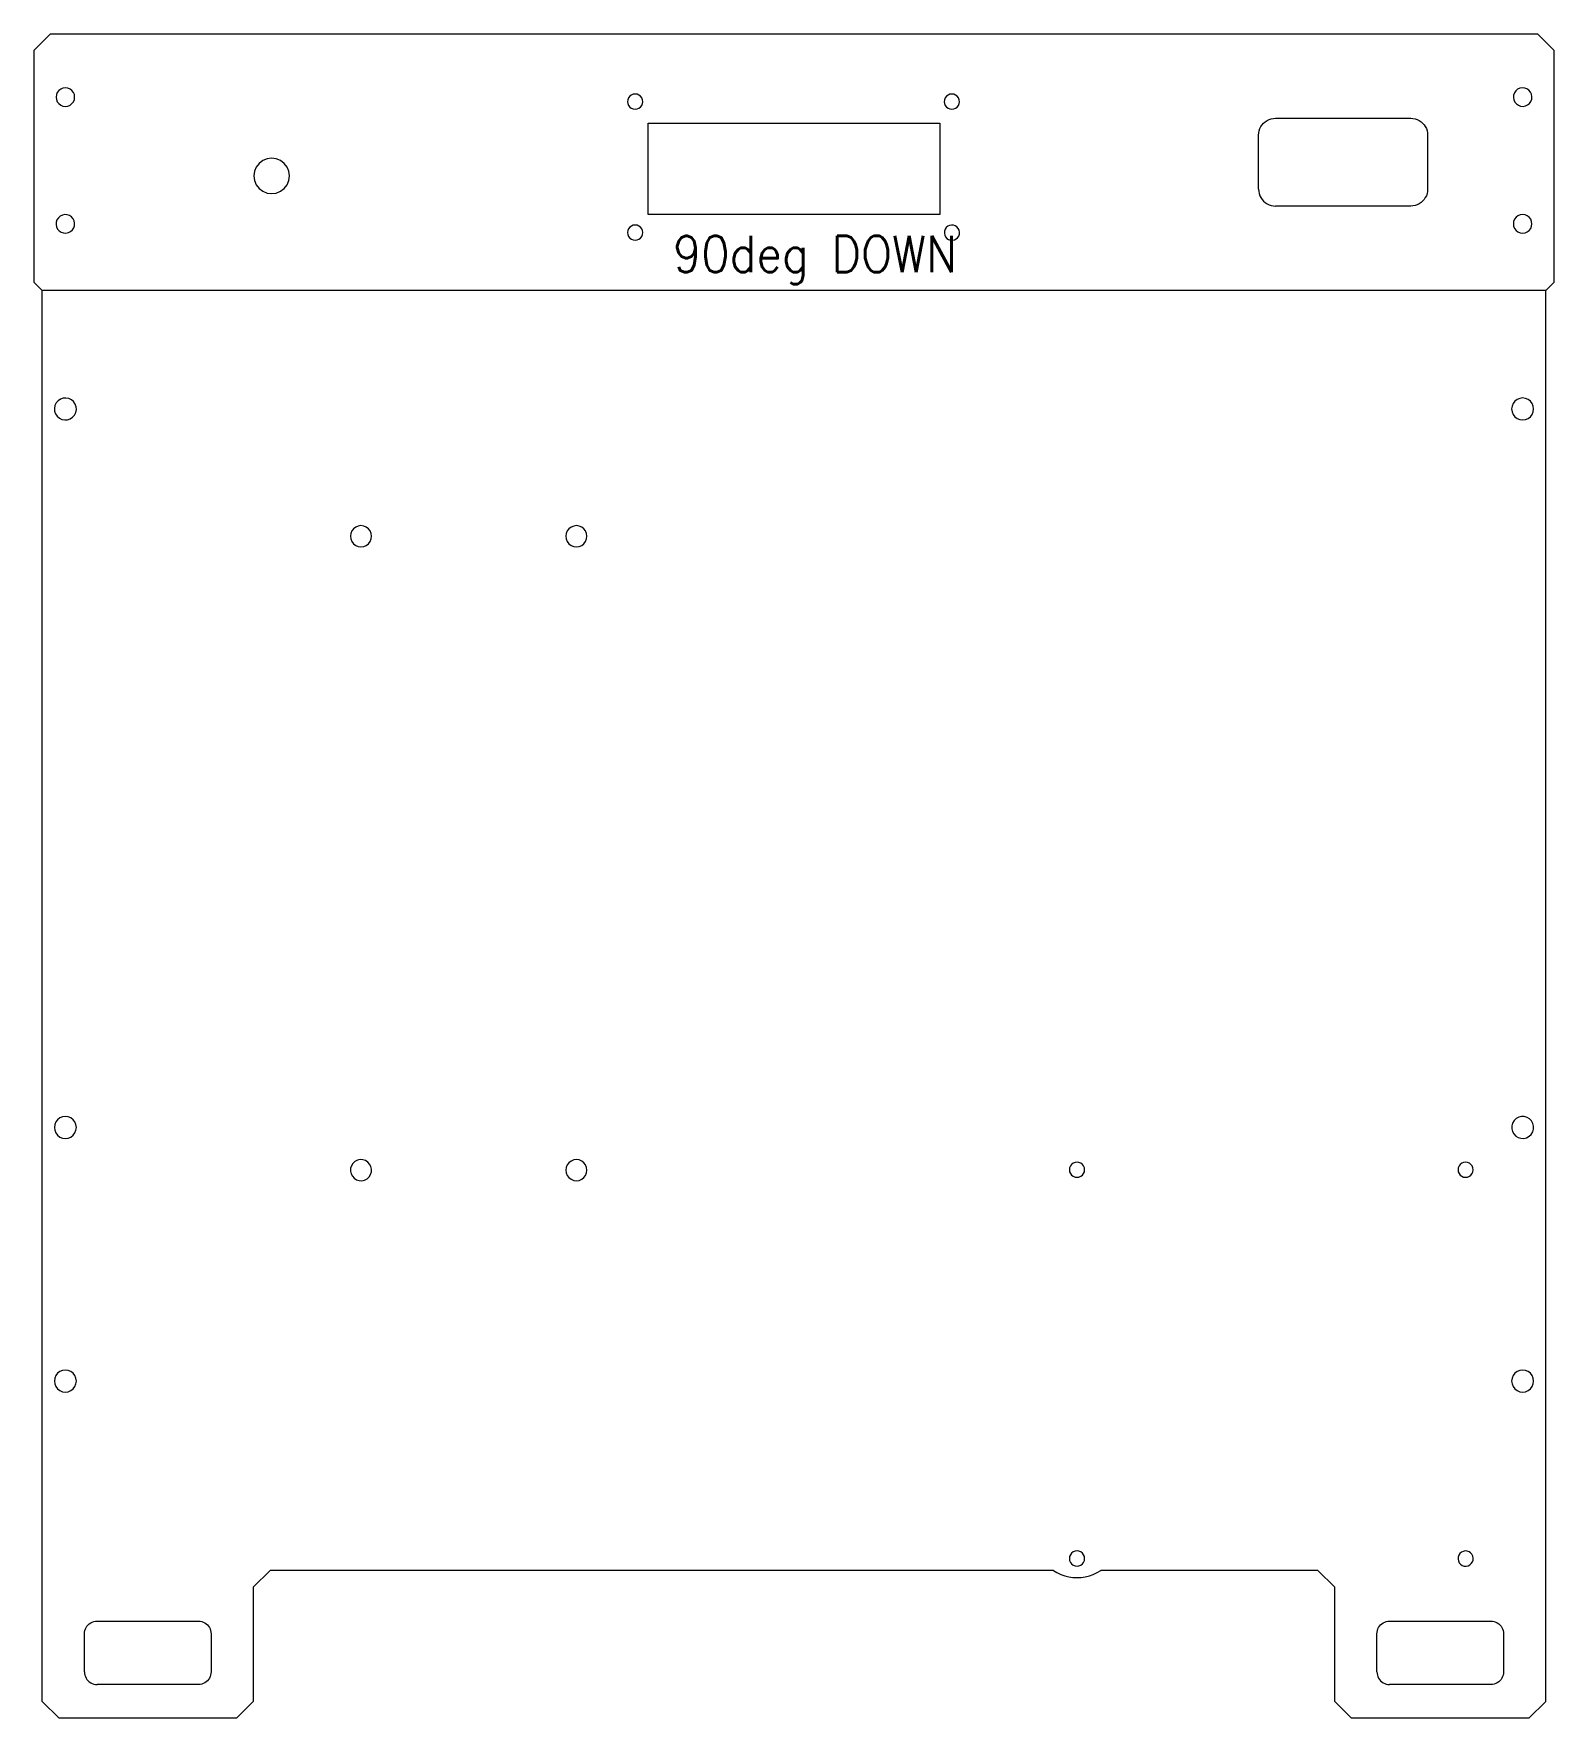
# Model space of a CAD drawing. Extents: x -379 to 887, y -729 to 302.
# Drawn here: x -25 to 335, y -728.9 to -330.3 of the extents above; entities that cross this region are included whole.
import ezdxf

# ---------------------------------------------------------------- set-up
doc = ezdxf.new("R2010")
doc.units = 0
doc.layers.get('0').update_dxf_attribs({"linetype": 'CONTINUOUS', "lineweight": 25, "true_color": 0xffffff})
doc.layers.add('Layer0', color=7, linetype='BYLAYER', lineweight=5)
doc.styles.add('textstyle10', font='')
doc.styles.get('textstyle10').set_extended_font_data('Standard')

msp = doc.modelspace()

# ---------------------------------------------------------------- linework, layer by layer
at = {"layer": 'Layer0'}
for p, q in [((-21, -330.27), (-25, -334.27)), ((-21, -330.27), (331, -330.27)), ((335, -334.27), (331, -330.27)), ((-25, -334.27), (-25, -389.08)), ((335, -389.07), (335, -334.27)), ((-19.63, -344.7), (-19.7, -345.27)), ((-19.7, -345.27), (-19.63, -345.84)), ((-19.41, -344.17), (-19.63, -344.7)), ((-19.63, -345.84), (-19.41, -346.37)), ((-19.06, -343.72), (-19.41, -344.17)), ((-19.41, -346.37), (-19.06, -346.83)), ((-18.6, -343.37), (-19.06, -343.72)), ((-18.07, -343.15), (-18.6, -343.37)), ((-17.5, -343.07), (-18.07, -343.15)), ((-16.93, -343.15), (-17.5, -343.07)), ((-16.4, -343.37), (-16.93, -343.15)), ((-15.94, -343.72), (-16.4, -343.37)), ((-15.59, -344.17), (-15.94, -343.72)), ((-15.94, -346.83), (-15.59, -346.37)), ((-15.37, -344.7), (-15.59, -344.17)), ((-15.59, -346.37), (-15.37, -345.84)), ((-15.3, -345.27), (-15.37, -344.7)), ((-15.37, -345.84), (-15.3, -345.27)), ((115.65, -345.89), (115.59, -346.36)), ((115.59, -346.36), (115.65, -346.82)), ((115.83, -345.46), (115.65, -345.89)), ((116.12, -345.08), (115.83, -345.46)), ((116.49, -344.8), (116.12, -345.08)), ((116.92, -344.62), (116.49, -344.8)), ((117.39, -344.56), (116.92, -344.62)), ((117.86, -344.62), (117.39, -344.56)), ((118.29, -344.8), (117.86, -344.62)), ((118.66, -345.08), (118.29, -344.8)), ((118.95, -345.46), (118.66, -345.08)), ((119.13, -345.89), (118.95, -345.46)), ((119.19, -346.36), (119.13, -345.89)), ((119.13, -346.82), (119.19, -346.36)), ((190.62, -345.89), (190.56, -346.36)), ((190.56, -346.36), (190.62, -346.82)), ((190.8, -345.46), (190.62, -345.89)), ((191.08, -345.08), (190.8, -345.46)), ((191.46, -344.8), (191.08, -345.08)), ((191.89, -344.62), (191.46, -344.8)), ((192.36, -344.56), (191.89, -344.62)), ((192.82, -344.62), (192.36, -344.56)), ((193.26, -344.8), (192.82, -344.62)), ((193.63, -345.08), (193.26, -344.8)), ((193.92, -345.46), (193.63, -345.08)), ((194.1, -345.89), (193.92, -345.46)), ((194.16, -346.36), (194.1, -345.89)), ((194.1, -346.82), (194.16, -346.36)), ((325.35, -344.79), (325.3, -345.37)), ((325.3, -345.37), (325.4, -345.93)), ((325.55, -344.25), (325.35, -344.79)), ((325.4, -345.93), (325.64, -346.45)), ((325.88, -343.78), (325.55, -344.25)), ((325.64, -346.45), (326.01, -346.89)), ((326.32, -343.42), (325.88, -343.78)), ((326.84, -343.17), (326.32, -343.42)), ((327.41, -343.08), (326.84, -343.17)), ((327.98, -343.13), (327.41, -343.08)), ((328.52, -343.32), (327.98, -343.13)), ((328.99, -343.66), (328.52, -343.32)), ((328.68, -347.13), (329.12, -346.76)), ((329.36, -344.1), (328.99, -343.66)), ((329.12, -346.76), (329.45, -346.29)), ((329.6, -344.62), (329.36, -344.1)), ((329.45, -346.29), (329.65, -345.75)), ((329.7, -345.18), (329.6, -344.62)), ((329.65, -345.75), (329.7, -345.18)), ((-19.06, -346.83), (-18.6, -347.18)), ((-18.6, -347.18), (-18.07, -347.4)), ((-18.07, -347.4), (-17.5, -347.47)), ((-17.5, -347.47), (-16.93, -347.4)), ((-16.93, -347.4), (-16.4, -347.18)), ((-16.4, -347.18), (-15.94, -346.83)), ((115.65, -346.82), (115.83, -347.26)), ((115.83, -347.26), (116.12, -347.63)), ((116.12, -347.63), (116.49, -347.91)), ((116.49, -347.91), (116.92, -348.09)), ((116.92, -348.09), (117.39, -348.16)), ((117.39, -348.16), (117.86, -348.09)), ((117.86, -348.09), (118.29, -347.91)), ((118.29, -347.91), (118.66, -347.63)), ((118.66, -347.63), (118.95, -347.26)), ((118.95, -347.26), (119.13, -346.82)), ((190.62, -346.82), (190.8, -347.26)), ((190.8, -347.26), (191.08, -347.63)), ((191.08, -347.63), (191.46, -347.91)), ((191.46, -347.91), (191.89, -348.09)), ((191.89, -348.09), (192.36, -348.16)), ((192.36, -348.16), (192.82, -348.09)), ((192.82, -348.09), (193.26, -347.91)), ((193.26, -347.91), (193.63, -347.63)), ((193.63, -347.63), (193.92, -347.26)), ((193.92, -347.26), (194.1, -346.82)), ((267, -350.81), (267.47, -350.58)), ((267.47, -350.58), (267.96, -350.41)), ((267.96, -350.41), (268.48, -350.31)), ((268.48, -350.31), (269, -350.27)), ((269, -350.27), (301, -350.27)), ((301, -350.27), (301.52, -350.31)), ((301.52, -350.31), (302.04, -350.41)), ((302.04, -350.41), (302.53, -350.58)), ((302.53, -350.58), (303, -350.81)), ((326.01, -346.89), (326.48, -347.22)), ((326.48, -347.22), (327.02, -347.42)), ((327.02, -347.42), (327.59, -347.47)), ((327.59, -347.47), (328.16, -347.37)), ((328.16, -347.37), (328.68, -347.13)), ((120.5, -351.48), (189.5, -351.48)), ((120.5, -373.08), (120.5, -351.48)), ((189.5, -351.48), (189.5, -373.08)), ((265, -354.27), (265.03, -353.75)), ((265, -367.07), (265, -354.27)), ((265.03, -353.75), (265.14, -353.24)), ((265.14, -353.24), (265.3, -352.74)), ((265.3, -352.74), (265.54, -352.27)), ((265.54, -352.27), (265.83, -351.84)), ((265.83, -351.84), (266.17, -351.45)), ((266.17, -351.45), (266.56, -351.1)), ((266.56, -351.1), (267, -350.81)), ((303, -350.81), (303.44, -351.1)), ((303.44, -351.1), (303.83, -351.45)), ((303.83, -351.45), (304.17, -351.84)), ((304.17, -351.84), (304.46, -352.27)), ((304.46, -352.27), (304.7, -352.74)), ((304.7, -352.74), (304.86, -353.24)), ((304.86, -353.24), (304.97, -353.75)), ((304.97, -353.75), (305, -354.27)), ((305, -354.27), (305, -367.07)), ((27.7, -361.82), (27.28, -362.83)), ((28.37, -360.95), (27.7, -361.82)), ((29.24, -360.28), (28.37, -360.95)), ((30.25, -359.86), (29.24, -360.28)), ((31.34, -359.72), (30.25, -359.86)), ((32.43, -359.86), (31.34, -359.72)), ((33.44, -360.28), (32.43, -359.86)), ((34.31, -360.95), (33.44, -360.28)), ((34.98, -361.82), (34.31, -360.95)), ((35.4, -362.83), (34.98, -361.82)), ((27.28, -362.83), (27.14, -363.92)), ((27.14, -363.92), (27.28, -365.01)), ((27.28, -365.01), (27.7, -366.02)), ((27.7, -366.02), (28.37, -366.89)), ((34.31, -366.89), (34.98, -366.02)), ((34.98, -366.02), (35.4, -365.01)), ((35.54, -363.92), (35.4, -362.83)), ((35.4, -365.01), (35.54, -363.92)), ((28.37, -366.89), (29.24, -367.56)), ((29.24, -367.56), (30.25, -367.98)), ((30.25, -367.98), (31.34, -368.12)), ((31.34, -368.12), (32.43, -367.98)), ((32.43, -367.98), (33.44, -367.56)), ((33.44, -367.56), (34.31, -366.89)), ((265, -367.07), (265.03, -367.6)), ((265.03, -367.6), (265.14, -368.11)), ((265.14, -368.11), (265.3, -368.6)), ((265.3, -368.6), (265.54, -369.07)), ((265.54, -369.07), (265.83, -369.51)), ((265.83, -369.51), (266.17, -369.9)), ((266.17, -369.9), (266.56, -370.25)), ((266.56, -370.25), (267, -370.54)), ((267, -370.54), (267.47, -370.77)), ((303, -370.54), (302.53, -370.77)), ((303.44, -370.25), (303, -370.54)), ((303.83, -369.9), (303.44, -370.25)), ((304.17, -369.51), (303.83, -369.9)), ((304.46, -369.07), (304.17, -369.51)), ((304.7, -368.6), (304.46, -369.07)), ((304.86, -368.11), (304.7, -368.6)), ((304.97, -367.6), (304.86, -368.11)), ((305, -367.07), (304.97, -367.6)), ((-19.48, -374.31), (-19.66, -374.85)), ((-19.16, -373.83), (-19.48, -374.31)), ((-18.73, -373.45), (-19.16, -373.83)), ((-18.21, -373.19), (-18.73, -373.45)), ((-17.65, -373.08), (-18.21, -373.19)), ((-17.08, -373.11), (-17.65, -373.08)), ((-16.53, -373.3), (-17.08, -373.11)), ((-16.06, -373.61), (-16.53, -373.3)), ((-15.68, -374.05), (-16.06, -373.61)), ((-15.42, -374.56), (-15.68, -374.05)), ((-15.31, -375.12), (-15.42, -374.56)), ((189.5, -373.08), (120.5, -373.08)), ((267.47, -370.77), (267.96, -370.94)), ((267.96, -370.94), (268.48, -371.04)), ((268.48, -371.04), (269, -371.07)), ((301, -371.07), (269, -371.07)), ((301.52, -371.04), (301, -371.07)), ((302.04, -370.94), (301.52, -371.04)), ((302.53, -370.77), (302.04, -370.94)), ((325.59, -374.17), (325.37, -374.7)), ((325.94, -373.72), (325.59, -374.17)), ((326.4, -373.37), (325.94, -373.72)), ((326.93, -373.15), (326.4, -373.37)), ((327.5, -373.07), (326.93, -373.15)), ((328.07, -373.15), (327.5, -373.07)), ((328.6, -373.37), (328.07, -373.15)), ((329.06, -373.72), (328.6, -373.37)), ((329.41, -374.17), (329.06, -373.72)), ((329.63, -374.7), (329.41, -374.17)), ((-19.66, -374.85), (-19.69, -375.43)), ((-19.69, -375.43), (-19.58, -375.99)), ((-19.58, -375.99), (-19.32, -376.5)), ((-19.32, -376.5), (-18.94, -376.93)), ((-18.94, -376.93), (-18.47, -377.25)), ((-18.47, -377.25), (-17.92, -377.43)), ((-17.92, -377.43), (-17.35, -377.47)), ((-17.35, -377.47), (-16.79, -377.35)), ((-16.79, -377.35), (-16.27, -377.1)), ((-16.27, -377.1), (-15.84, -376.72)), ((-15.84, -376.72), (-15.52, -376.24)), ((-15.52, -376.24), (-15.34, -375.7)), ((-15.34, -375.7), (-15.31, -375.12)), ((115.66, -376.88), (115.6, -377.34)), ((115.6, -377.34), (115.66, -377.81)), ((115.84, -376.44), (115.66, -376.88)), ((115.66, -377.81), (115.84, -378.24)), ((116.12, -376.07), (115.84, -376.44)), ((115.84, -378.24), (116.12, -378.62)), ((116.5, -375.79), (116.12, -376.07)), ((116.12, -378.62), (116.5, -378.9)), ((116.93, -375.61), (116.5, -375.79)), ((117.4, -375.54), (116.93, -375.61)), ((117.86, -375.61), (117.4, -375.54)), ((118.3, -375.79), (117.86, -375.61)), ((118.67, -376.07), (118.3, -375.79)), ((118.3, -378.9), (118.67, -378.62)), ((118.95, -376.44), (118.67, -376.07)), ((118.67, -378.62), (118.95, -378.24)), ((119.13, -376.88), (118.95, -376.44)), ((118.95, -378.24), (119.13, -377.81)), ((119.2, -377.34), (119.13, -376.88)), ((119.13, -377.81), (119.2, -377.34)), ((190.62, -377), (190.59, -377.47)), ((190.59, -377.47), (190.68, -377.93)), ((190.77, -376.55), (190.62, -377)), ((190.68, -377.93), (190.88, -378.35)), ((191.03, -376.16), (190.77, -376.55)), ((190.88, -378.35), (191.19, -378.7)), ((191.38, -375.85), (191.03, -376.16)), ((191.81, -375.65), (191.38, -375.85)), ((192.27, -375.56), (191.81, -375.65)), ((192.74, -375.59), (192.27, -375.56)), ((193.18, -375.74), (192.74, -375.59)), ((193.57, -376), (193.18, -375.74)), ((193.38, -378.85), (193.73, -378.54)), ((193.88, -376.35), (193.57, -376)), ((193.73, -378.54), (194, -378.15)), ((194.09, -376.78), (193.88, -376.35)), ((194, -378.15), (194.15, -377.71)), ((194.18, -377.24), (194.09, -376.78)), ((194.15, -377.71), (194.18, -377.24)), ((325.37, -374.7), (325.3, -375.27)), ((325.3, -375.27), (325.37, -375.84)), ((325.37, -375.84), (325.59, -376.37)), ((325.59, -376.37), (325.94, -376.83)), ((325.94, -376.83), (326.4, -377.18)), ((326.4, -377.18), (326.93, -377.4)), ((326.93, -377.4), (327.5, -377.47)), ((327.5, -377.47), (328.07, -377.4)), ((328.07, -377.4), (328.6, -377.18)), ((328.6, -377.18), (329.06, -376.83)), ((329.06, -376.83), (329.41, -376.37)), ((329.41, -376.37), (329.63, -375.84)), ((329.7, -375.27), (329.63, -374.7)), ((329.63, -375.84), (329.7, -375.27)), ((116.5, -378.9), (116.93, -379.08)), ((116.93, -379.08), (117.4, -379.14)), ((117.4, -379.14), (117.86, -379.08)), ((117.86, -379.08), (118.3, -378.9)), ((191.19, -378.7), (191.58, -378.97)), ((191.58, -378.97), (192.03, -379.12)), ((192.03, -379.12), (192.5, -379.15)), ((192.5, -379.15), (192.96, -379.06)), ((192.96, -379.06), (193.38, -378.85)), ((-23, -391.07), (-25, -389.08)), ((333, -391.07), (335, -389.07)), ((-23, -724.87), (-23, -391.07)), ((333, -724.87), (333, -391.07)), ((-19.97, -418.26), (-20.1, -418.93)), ((-19.68, -417.65), (-19.97, -418.26)), ((-19.23, -417.14), (-19.68, -417.65)), ((-18.67, -416.75), (-19.23, -417.14)), ((-18.03, -416.53), (-18.67, -416.75)), ((-17.35, -416.48), (-18.03, -416.53)), ((-16.69, -416.6), (-17.35, -416.48)), ((-16.08, -416.9), (-16.69, -416.6)), ((-15.56, -417.34), (-16.08, -416.9)), ((-15.18, -417.9), (-15.56, -417.34)), ((-14.95, -418.54), (-15.18, -417.9)), ((324.99, -418.4), (324.9, -419.07)), ((325.25, -417.77), (324.99, -418.4)), ((325.66, -417.24), (325.25, -417.77)), ((326.2, -416.82), (325.66, -417.24)), ((326.83, -416.56), (326.2, -416.82)), ((327.5, -416.47), (326.83, -416.56)), ((328.17, -416.56), (327.5, -416.47)), ((328.8, -416.82), (328.17, -416.56)), ((329.34, -417.24), (328.8, -416.82)), ((329.75, -417.77), (329.34, -417.24)), ((330.01, -418.4), (329.75, -417.77)), ((330.1, -419.07), (330.01, -418.4)), ((-20.1, -418.93), (-20.05, -419.6)), ((-20.05, -419.6), (-19.82, -420.25)), ((-19.82, -420.25), (-19.44, -420.81)), ((-19.44, -420.81), (-18.92, -421.25)), ((-18.92, -421.25), (-18.31, -421.54)), ((-18.31, -421.54), (-17.65, -421.67)), ((-17.65, -421.67), (-16.97, -421.62)), ((-16.97, -421.62), (-16.33, -421.4)), ((-16.33, -421.4), (-15.77, -421.01)), ((-15.77, -421.01), (-15.32, -420.5)), ((-15.32, -420.5), (-15.03, -419.89)), ((-15.03, -419.89), (-14.9, -419.22)), ((-14.9, -419.22), (-14.95, -418.54)), ((324.9, -419.07), (324.99, -419.75)), ((324.99, -419.75), (325.25, -420.37)), ((325.25, -420.37), (325.66, -420.91)), ((325.66, -420.91), (326.2, -421.33)), ((326.2, -421.33), (326.83, -421.59)), ((326.83, -421.59), (327.5, -421.67)), ((327.5, -421.67), (328.17, -421.59)), ((328.17, -421.59), (328.8, -421.33)), ((328.8, -421.33), (329.34, -420.91)), ((329.34, -420.91), (329.75, -420.37)), ((329.75, -420.37), (330.01, -419.75)), ((330.01, -419.75), (330.1, -419.07)), ((50.08, -448.53), (49.99, -449.18)), ((49.99, -449.18), (50.08, -449.82)), ((50.33, -447.93), (50.08, -448.53)), ((50.08, -449.82), (50.33, -450.43)), ((50.73, -447.41), (50.33, -447.93)), ((51.24, -447.01), (50.73, -447.41)), ((51.85, -446.76), (51.24, -447.01)), ((52.49, -446.68), (51.85, -446.76)), ((53.14, -446.76), (52.49, -446.68)), ((53.74, -447.01), (53.14, -446.76)), ((54.26, -447.41), (53.74, -447.01)), ((54.66, -447.93), (54.26, -447.41)), ((54.91, -448.53), (54.66, -447.93)), ((54.66, -450.43), (54.91, -449.82)), ((54.99, -449.18), (54.91, -448.53)), ((54.91, -449.82), (54.99, -449.18)), ((101.08, -448.53), (100.99, -449.18)), ((100.99, -449.18), (101.08, -449.82)), ((101.33, -447.93), (101.08, -448.53)), ((101.08, -449.82), (101.33, -450.43)), ((101.73, -447.41), (101.33, -447.93)), ((102.24, -447.01), (101.73, -447.41)), ((102.85, -446.76), (102.24, -447.01)), ((103.49, -446.68), (102.85, -446.76)), ((104.14, -446.76), (103.49, -446.68)), ((104.74, -447.01), (104.14, -446.76)), ((105.26, -447.41), (104.74, -447.01)), ((105.66, -447.93), (105.26, -447.41)), ((105.91, -448.53), (105.66, -447.93)), ((105.66, -450.43), (105.91, -449.82)), ((105.99, -449.18), (105.91, -448.53)), ((105.91, -449.82), (105.99, -449.18)), ((50.33, -450.43), (50.73, -450.94)), ((50.73, -450.94), (51.24, -451.34)), ((51.24, -451.34), (51.85, -451.59)), ((51.85, -451.59), (52.49, -451.68)), ((52.49, -451.68), (53.14, -451.59)), ((53.14, -451.59), (53.74, -451.34)), ((53.74, -451.34), (54.26, -450.94)), ((54.26, -450.94), (54.66, -450.43)), ((101.33, -450.43), (101.73, -450.94)), ((101.73, -450.94), (102.24, -451.34)), ((102.24, -451.34), (102.85, -451.59)), ((102.85, -451.59), (103.49, -451.68)), ((103.49, -451.68), (104.14, -451.59)), ((104.14, -451.59), (104.74, -451.34)), ((104.74, -451.34), (105.26, -450.94)), ((105.26, -450.94), (105.66, -450.43)), ((-20.01, -588.4), (-20.1, -589.07)), ((-20.1, -589.07), (-20.01, -589.75)), ((-19.75, -587.77), (-20.01, -588.4)), ((-20.01, -589.75), (-19.75, -590.37)), ((-19.34, -587.24), (-19.75, -587.77)), ((-18.8, -586.82), (-19.34, -587.24)), ((-18.17, -586.56), (-18.8, -586.82)), ((-17.5, -586.47), (-18.17, -586.56)), ((-16.83, -586.56), (-17.5, -586.47)), ((-16.2, -586.82), (-16.83, -586.56)), ((-15.66, -587.24), (-16.2, -586.82)), ((-15.25, -587.77), (-15.66, -587.24)), ((-14.99, -588.4), (-15.25, -587.77)), ((-15.25, -590.37), (-14.99, -589.75)), ((-14.9, -589.07), (-14.99, -588.4)), ((-14.99, -589.75), (-14.9, -589.07)), ((324.93, -588.68), (324.92, -589.36)), ((324.92, -589.36), (325.08, -590.02)), ((325.12, -588.03), (324.93, -588.68)), ((325.47, -587.45), (325.12, -588.03)), ((325.96, -586.98), (325.47, -587.45)), ((326.56, -586.65), (325.96, -586.98)), ((327.21, -586.49), (326.56, -586.65)), ((327.89, -586.5), (327.21, -586.49)), ((328.55, -586.69), (327.89, -586.5)), ((329.13, -587.05), (328.55, -586.69)), ((329.6, -587.53), (329.13, -587.05)), ((329.92, -588.13), (329.6, -587.53)), ((329.88, -590.12), (330.07, -589.47)), ((330.08, -588.79), (329.92, -588.13)), ((330.07, -589.47), (330.08, -588.79)), ((-19.75, -590.37), (-19.34, -590.91)), ((-19.34, -590.91), (-18.8, -591.33)), ((-18.8, -591.33), (-18.17, -591.59)), ((-18.17, -591.59), (-17.5, -591.67)), ((-17.5, -591.67), (-16.83, -591.59)), ((-16.83, -591.59), (-16.2, -591.33)), ((-16.2, -591.33), (-15.66, -590.91)), ((-15.66, -590.91), (-15.25, -590.37)), ((325.08, -590.02), (325.4, -590.61)), ((325.4, -590.61), (325.87, -591.1)), ((325.87, -591.1), (326.45, -591.45)), ((326.45, -591.45), (327.11, -591.64)), ((327.11, -591.64), (327.79, -591.66)), ((327.79, -591.66), (328.44, -591.5)), ((328.44, -591.5), (329.04, -591.17)), ((329.04, -591.17), (329.53, -590.7)), ((329.53, -590.7), (329.88, -590.12)), ((50.58, -597.57), (50.23, -598.12)), ((51.06, -597.13), (50.58, -597.57)), ((51.64, -596.83), (51.06, -597.13)), ((52.28, -596.69), (51.64, -596.83)), ((52.93, -596.71), (52.28, -596.69)), ((53.55, -596.91), (52.93, -596.71)), ((54.1, -597.26), (53.55, -596.91)), ((54.54, -597.74), (54.1, -597.26)), ((54.84, -598.32), (54.54, -597.74)), ((101.73, -597.41), (101.33, -597.93)), ((102.24, -597.01), (101.73, -597.41)), ((102.85, -596.76), (102.24, -597.01)), ((103.49, -596.68), (102.85, -596.76)), ((104.14, -596.76), (103.49, -596.68)), ((104.74, -597.01), (104.14, -596.76)), ((105.26, -597.41), (104.74, -597.01)), ((105.66, -597.93), (105.26, -597.41)), ((220.73, -597.8), (220.44, -598.17)), ((221.1, -597.52), (220.73, -597.8)), ((221.53, -597.34), (221.1, -597.52)), ((222, -597.27), (221.53, -597.34)), ((222.47, -597.34), (222, -597.27)), ((222.9, -597.52), (222.47, -597.34)), ((223.27, -597.8), (222.9, -597.52)), ((223.56, -598.17), (223.27, -597.8)), ((312.73, -597.8), (312.44, -598.17)), ((313.1, -597.52), (312.73, -597.8)), ((313.53, -597.34), (313.1, -597.52)), ((314, -597.27), (313.53, -597.34)), ((314.47, -597.34), (314, -597.27)), ((314.9, -597.52), (314.47, -597.34)), ((315.27, -597.8), (314.9, -597.52)), ((315.56, -598.17), (315.27, -597.8)), ((50.03, -598.74), (50, -599.4)), ((50, -599.4), (50.15, -600.03)), ((50.23, -598.12), (50.03, -598.74)), ((50.15, -600.03), (50.45, -600.61)), ((50.45, -600.61), (50.89, -601.09)), ((50.89, -601.09), (51.44, -601.44)), ((51.44, -601.44), (52.06, -601.64)), ((52.06, -601.64), (52.71, -601.67)), ((52.71, -601.67), (53.35, -601.52)), ((53.35, -601.52), (53.93, -601.22)), ((53.93, -601.22), (54.41, -600.78)), ((54.41, -600.78), (54.76, -600.23)), ((54.76, -600.23), (54.96, -599.61)), ((54.99, -598.96), (54.84, -598.32)), ((54.96, -599.61), (54.99, -598.96)), ((101.08, -598.53), (100.99, -599.18)), ((100.99, -599.18), (101.08, -599.82)), ((101.33, -597.93), (101.08, -598.53)), ((101.08, -599.82), (101.33, -600.43)), ((101.33, -600.43), (101.73, -600.94)), ((101.73, -600.94), (102.24, -601.34)), ((102.24, -601.34), (102.85, -601.59)), ((102.85, -601.59), (103.49, -601.68)), ((103.49, -601.68), (104.14, -601.59)), ((104.14, -601.59), (104.74, -601.34)), ((104.74, -601.34), (105.26, -600.94)), ((105.26, -600.94), (105.66, -600.43)), ((105.91, -598.53), (105.66, -597.93)), ((105.66, -600.43), (105.91, -599.82)), ((105.99, -599.18), (105.91, -598.53)), ((105.91, -599.82), (105.99, -599.18)), ((220.26, -598.61), (220.2, -599.07)), ((220.2, -599.07), (220.26, -599.54)), ((220.44, -598.17), (220.26, -598.61)), ((220.26, -599.54), (220.44, -599.97)), ((220.44, -599.97), (220.73, -600.35)), ((220.73, -600.35), (221.1, -600.63)), ((221.1, -600.63), (221.53, -600.81)), ((221.53, -600.81), (222, -600.87)), ((222, -600.87), (222.47, -600.81)), ((222.47, -600.81), (222.9, -600.63)), ((222.9, -600.63), (223.27, -600.35)), ((223.27, -600.35), (223.56, -599.97)), ((223.74, -598.61), (223.56, -598.17)), ((223.56, -599.97), (223.74, -599.54)), ((223.8, -599.07), (223.74, -598.61)), ((223.74, -599.54), (223.8, -599.07)), ((312.26, -598.61), (312.2, -599.07)), ((312.2, -599.07), (312.26, -599.54)), ((312.44, -598.17), (312.26, -598.61)), ((312.26, -599.54), (312.44, -599.97)), ((312.44, -599.97), (312.73, -600.35)), ((312.73, -600.35), (313.1, -600.63)), ((313.1, -600.63), (313.53, -600.81)), ((313.53, -600.81), (314, -600.87)), ((314, -600.87), (314.47, -600.81)), ((314.47, -600.81), (314.9, -600.63)), ((314.9, -600.63), (315.27, -600.35)), ((315.27, -600.35), (315.56, -599.97)), ((315.74, -598.61), (315.56, -598.17)), ((315.56, -599.97), (315.74, -599.54)), ((315.8, -599.07), (315.74, -598.61)), ((315.74, -599.54), (315.8, -599.07)), ((-20.01, -648.4), (-20.1, -649.07)), ((-20.1, -649.07), (-20.01, -649.75)), ((-19.75, -647.77), (-20.01, -648.4)), ((-19.34, -647.24), (-19.75, -647.77)), ((-18.8, -646.82), (-19.34, -647.24)), ((-18.17, -646.56), (-18.8, -646.82)), ((-17.5, -646.47), (-18.17, -646.56)), ((-16.83, -646.56), (-17.5, -646.47)), ((-16.2, -646.82), (-16.83, -646.56)), ((-15.66, -647.24), (-16.2, -646.82)), ((-15.25, -647.77), (-15.66, -647.24)), ((-14.99, -648.4), (-15.25, -647.77)), ((-14.9, -649.07), (-14.99, -648.4)), ((-14.99, -649.75), (-14.9, -649.07)), ((324.99, -648.4), (324.9, -649.07)), ((324.9, -649.07), (324.99, -649.75)), ((325.25, -647.77), (324.99, -648.4)), ((325.66, -647.24), (325.25, -647.77)), ((326.2, -646.82), (325.66, -647.24)), ((326.83, -646.56), (326.2, -646.82)), ((327.5, -646.47), (326.83, -646.56)), ((328.17, -646.56), (327.5, -646.47)), ((328.8, -646.82), (328.17, -646.56)), ((329.34, -647.24), (328.8, -646.82)), ((329.75, -647.77), (329.34, -647.24)), ((330.01, -648.4), (329.75, -647.77)), ((330.1, -649.07), (330.01, -648.4)), ((330.01, -649.75), (330.1, -649.07)), ((-20.01, -649.75), (-19.75, -650.37)), ((-19.75, -650.37), (-19.34, -650.91)), ((-19.34, -650.91), (-18.8, -651.33)), ((-18.8, -651.33), (-18.17, -651.59)), ((-18.17, -651.59), (-17.5, -651.67)), ((-17.5, -651.67), (-16.83, -651.59)), ((-16.83, -651.59), (-16.2, -651.33)), ((-16.2, -651.33), (-15.66, -650.91)), ((-15.66, -650.91), (-15.25, -650.37)), ((-15.25, -650.37), (-14.99, -649.75)), ((324.99, -649.75), (325.25, -650.37)), ((325.25, -650.37), (325.66, -650.91)), ((325.66, -650.91), (326.2, -651.33)), ((326.2, -651.33), (326.83, -651.59)), ((326.83, -651.59), (327.5, -651.67)), ((327.5, -651.67), (328.17, -651.59)), ((328.17, -651.59), (328.8, -651.33)), ((328.8, -651.33), (329.34, -650.91)), ((329.34, -650.91), (329.75, -650.37)), ((329.75, -650.37), (330.01, -649.75)), ((221.1, -689.52), (220.73, -689.8)), ((221.53, -689.34), (221.1, -689.52)), ((222, -689.27), (221.53, -689.34)), ((222.47, -689.34), (222, -689.27)), ((222.9, -689.52), (222.47, -689.34)), ((223.27, -689.8), (222.9, -689.52)), ((313, -689.58), (312.65, -689.89)), ((313.42, -689.37), (313, -689.58)), ((313.88, -689.28), (313.42, -689.37)), ((314.35, -689.31), (313.88, -689.28)), ((314.8, -689.46), (314.35, -689.31)), ((315.19, -689.72), (314.8, -689.46)), ((220.26, -690.61), (220.2, -691.07)), ((220.2, -691.07), (220.26, -691.54)), ((220.44, -690.17), (220.26, -690.61)), ((220.26, -691.54), (220.44, -691.97)), ((220.73, -689.8), (220.44, -690.17)), ((220.44, -691.97), (220.73, -692.35)), ((220.73, -692.35), (221.1, -692.63)), ((221.1, -692.63), (221.53, -692.81)), ((221.53, -692.81), (222, -692.87)), ((222, -692.87), (222.47, -692.81)), ((222.47, -692.81), (222.9, -692.63)), ((222.9, -692.63), (223.27, -692.35)), ((223.56, -690.17), (223.27, -689.8)), ((223.27, -692.35), (223.56, -691.97)), ((223.74, -690.61), (223.56, -690.17)), ((223.56, -691.97), (223.74, -691.54)), ((223.8, -691.07), (223.74, -690.61)), ((223.74, -691.54), (223.8, -691.07)), ((312.23, -690.72), (312.2, -691.19)), ((312.2, -691.19), (312.3, -691.65)), ((312.39, -690.28), (312.23, -690.72)), ((312.3, -691.65), (312.5, -692.07)), ((312.65, -689.89), (312.39, -690.28)), ((312.5, -692.07), (312.81, -692.43)), ((312.81, -692.43), (313.2, -692.69)), ((313.2, -692.69), (313.65, -692.84)), ((313.65, -692.84), (314.12, -692.87)), ((314.12, -692.87), (314.58, -692.78)), ((314.58, -692.78), (315, -692.57)), ((315, -692.57), (315.35, -692.26)), ((315.5, -690.07), (315.19, -689.72)), ((315.35, -692.26), (315.61, -691.87)), ((315.7, -690.49), (315.5, -690.07)), ((315.61, -691.87), (315.77, -691.42)), ((315.8, -690.96), (315.7, -690.49)), ((315.77, -691.42), (315.8, -690.96)), ((27, -697.87), (31, -693.87)), ((216.41, -693.87), (31, -693.87)), ((216.41, -693.87), (217.25, -694.38)), ((217.25, -694.38), (218.15, -694.81)), ((218.15, -694.81), (219.08, -695.14)), ((219.08, -695.14), (220.04, -695.38)), ((220.04, -695.38), (221.02, -695.53)), ((221.02, -695.53), (222.01, -695.57)), ((222.01, -695.57), (222.99, -695.53)), ((222.99, -695.53), (223.97, -695.38)), ((223.97, -695.38), (224.93, -695.14)), ((224.93, -695.14), (225.86, -694.81)), ((225.86, -694.81), (226.76, -694.38)), ((226.76, -694.38), (227.61, -693.87)), ((279, -693.87), (227.61, -693.87)), ((279, -693.87), (283, -697.87)), ((27, -697.87), (27, -724.87)), ((283, -724.87), (283, -697.87)), ((-13, -708.87), (-12.97, -708.48)), ((-13, -717.87), (-13, -708.87)), ((-12.97, -708.48), (-12.9, -708.1)), ((-12.9, -708.1), (-12.77, -707.73)), ((-12.77, -707.73), (-12.6, -707.37)), ((-12.6, -707.37), (-12.38, -707.05)), ((-12.38, -707.05), (-12.12, -706.75)), ((-12.12, -706.75), (-11.83, -706.49)), ((-11.83, -706.49), (-11.5, -706.28)), ((-11.5, -706.28), (-11.15, -706.1)), ((-11.15, -706.1), (-10.78, -705.98)), ((-10.78, -705.98), (-10.39, -705.9)), ((-10.39, -705.9), (-10, -705.87)), ((-10, -705.87), (14, -705.87)), ((14, -705.87), (14.39, -705.9)), ((14.39, -705.9), (14.78, -705.98)), ((14.78, -705.98), (15.15, -706.1)), ((15.15, -706.1), (15.5, -706.28)), ((15.5, -706.28), (15.83, -706.49)), ((15.83, -706.49), (16.12, -706.75)), ((16.12, -706.75), (16.38, -707.05)), ((16.38, -707.05), (16.6, -707.37)), ((16.6, -707.37), (16.77, -707.73)), ((16.77, -707.73), (16.9, -708.1)), ((16.9, -708.1), (16.97, -708.48)), ((16.97, -708.48), (17, -708.87)), ((17, -708.87), (17, -717.87)), ((293, -708.87), (293.03, -708.48)), ((293, -717.87), (293, -708.87)), ((293.03, -708.48), (293.1, -708.1)), ((293.1, -708.1), (293.23, -707.73)), ((293.23, -707.73), (293.4, -707.37)), ((293.4, -707.37), (293.62, -707.05)), ((293.62, -707.05), (293.88, -706.75)), ((293.88, -706.75), (294.17, -706.49)), ((294.17, -706.49), (294.5, -706.28)), ((294.5, -706.28), (294.85, -706.1)), ((294.85, -706.1), (295.22, -705.98)), ((295.22, -705.98), (295.61, -705.9)), ((295.61, -705.9), (296, -705.87)), ((296, -705.87), (320, -705.87)), ((320, -705.87), (320.39, -705.9)), ((320.39, -705.9), (320.78, -705.98)), ((320.78, -705.98), (321.15, -706.1)), ((321.15, -706.1), (321.5, -706.28)), ((321.5, -706.28), (321.83, -706.49)), ((321.83, -706.49), (322.12, -706.75)), ((322.12, -706.75), (322.38, -707.05)), ((322.38, -707.05), (322.6, -707.37)), ((322.6, -707.37), (322.77, -707.73)), ((322.77, -707.73), (322.9, -708.1)), ((322.9, -708.1), (322.97, -708.48)), ((322.97, -708.48), (323, -708.87)), ((323, -708.87), (323, -717.87)), ((-13, -717.87), (-12.97, -718.27)), ((-12.97, -718.27), (-12.9, -718.65)), ((-12.9, -718.65), (-12.77, -719.02)), ((-12.77, -719.02), (-12.6, -719.37)), ((-12.6, -719.37), (-12.38, -719.7)), ((-12.38, -719.7), (-12.12, -720)), ((-12.12, -720), (-11.83, -720.25)), ((-11.83, -720.25), (-11.5, -720.47)), ((-11.5, -720.47), (-11.15, -720.65)), ((-11.15, -720.65), (-10.78, -720.77)), ((-10.78, -720.77), (-10.39, -720.85)), ((-10.39, -720.85), (-10, -720.87)), ((14, -720.87), (-10, -720.87)), ((14.39, -720.85), (14, -720.87)), ((14.78, -720.77), (14.39, -720.85)), ((15.15, -720.65), (14.78, -720.77)), ((15.5, -720.47), (15.15, -720.65)), ((15.83, -720.25), (15.5, -720.47)), ((16.12, -720), (15.83, -720.25)), ((16.38, -719.7), (16.12, -720)), ((16.6, -719.37), (16.38, -719.7)), ((16.77, -719.02), (16.6, -719.37)), ((16.9, -718.65), (16.77, -719.02)), ((16.97, -718.27), (16.9, -718.65)), ((17, -717.87), (16.97, -718.27)), ((293, -717.87), (293.03, -718.27)), ((293.03, -718.27), (293.1, -718.65)), ((293.1, -718.65), (293.23, -719.02)), ((293.23, -719.02), (293.4, -719.37)), ((293.4, -719.37), (293.62, -719.7)), ((293.62, -719.7), (293.88, -720)), ((293.88, -720), (294.17, -720.25)), ((294.17, -720.25), (294.5, -720.47)), ((294.5, -720.47), (294.85, -720.65)), ((294.85, -720.65), (295.22, -720.77)), ((295.22, -720.77), (295.61, -720.85)), ((295.61, -720.85), (296, -720.87)), ((320, -720.87), (296, -720.87)), ((320.39, -720.85), (320, -720.87)), ((320.78, -720.77), (320.39, -720.85)), ((321.15, -720.65), (320.78, -720.77)), ((321.5, -720.47), (321.15, -720.65)), ((321.83, -720.25), (321.5, -720.47)), ((322.12, -720), (321.83, -720.25)), ((322.38, -719.7), (322.12, -720)), ((322.6, -719.37), (322.38, -719.7)), ((322.77, -719.02), (322.6, -719.37)), ((322.9, -718.65), (322.77, -719.02)), ((322.97, -718.27), (322.9, -718.65)), ((323, -717.87), (322.97, -718.27)), ((-23, -724.87), (-19, -728.87)), ((23, -728.87), (27, -724.87)), ((283, -724.87), (287, -728.87)), ((329, -728.87), (333, -724.87)), ((23, -728.87), (-19, -728.87)), ((329, -728.87), (287, -728.87))]:
    msp.add_line(p, q, dxfattribs=at)
at = {"layer": 'Layer0', "color": 2, "true_color": 0xffff00}
msp.add_line((333, -391.07), (-23, -391.07), dxfattribs=at)

# ---------------------------------------------------------------- texts
at = {"insert": (160, -378.11), "char_height": 20, "attachment_point": 2, "style": 'textstyle10'}
msp.add_mtext('\\H8.57143;90deg DOWN\\P', dxfattribs=at)

doc.saveas('drawing.dxf')
